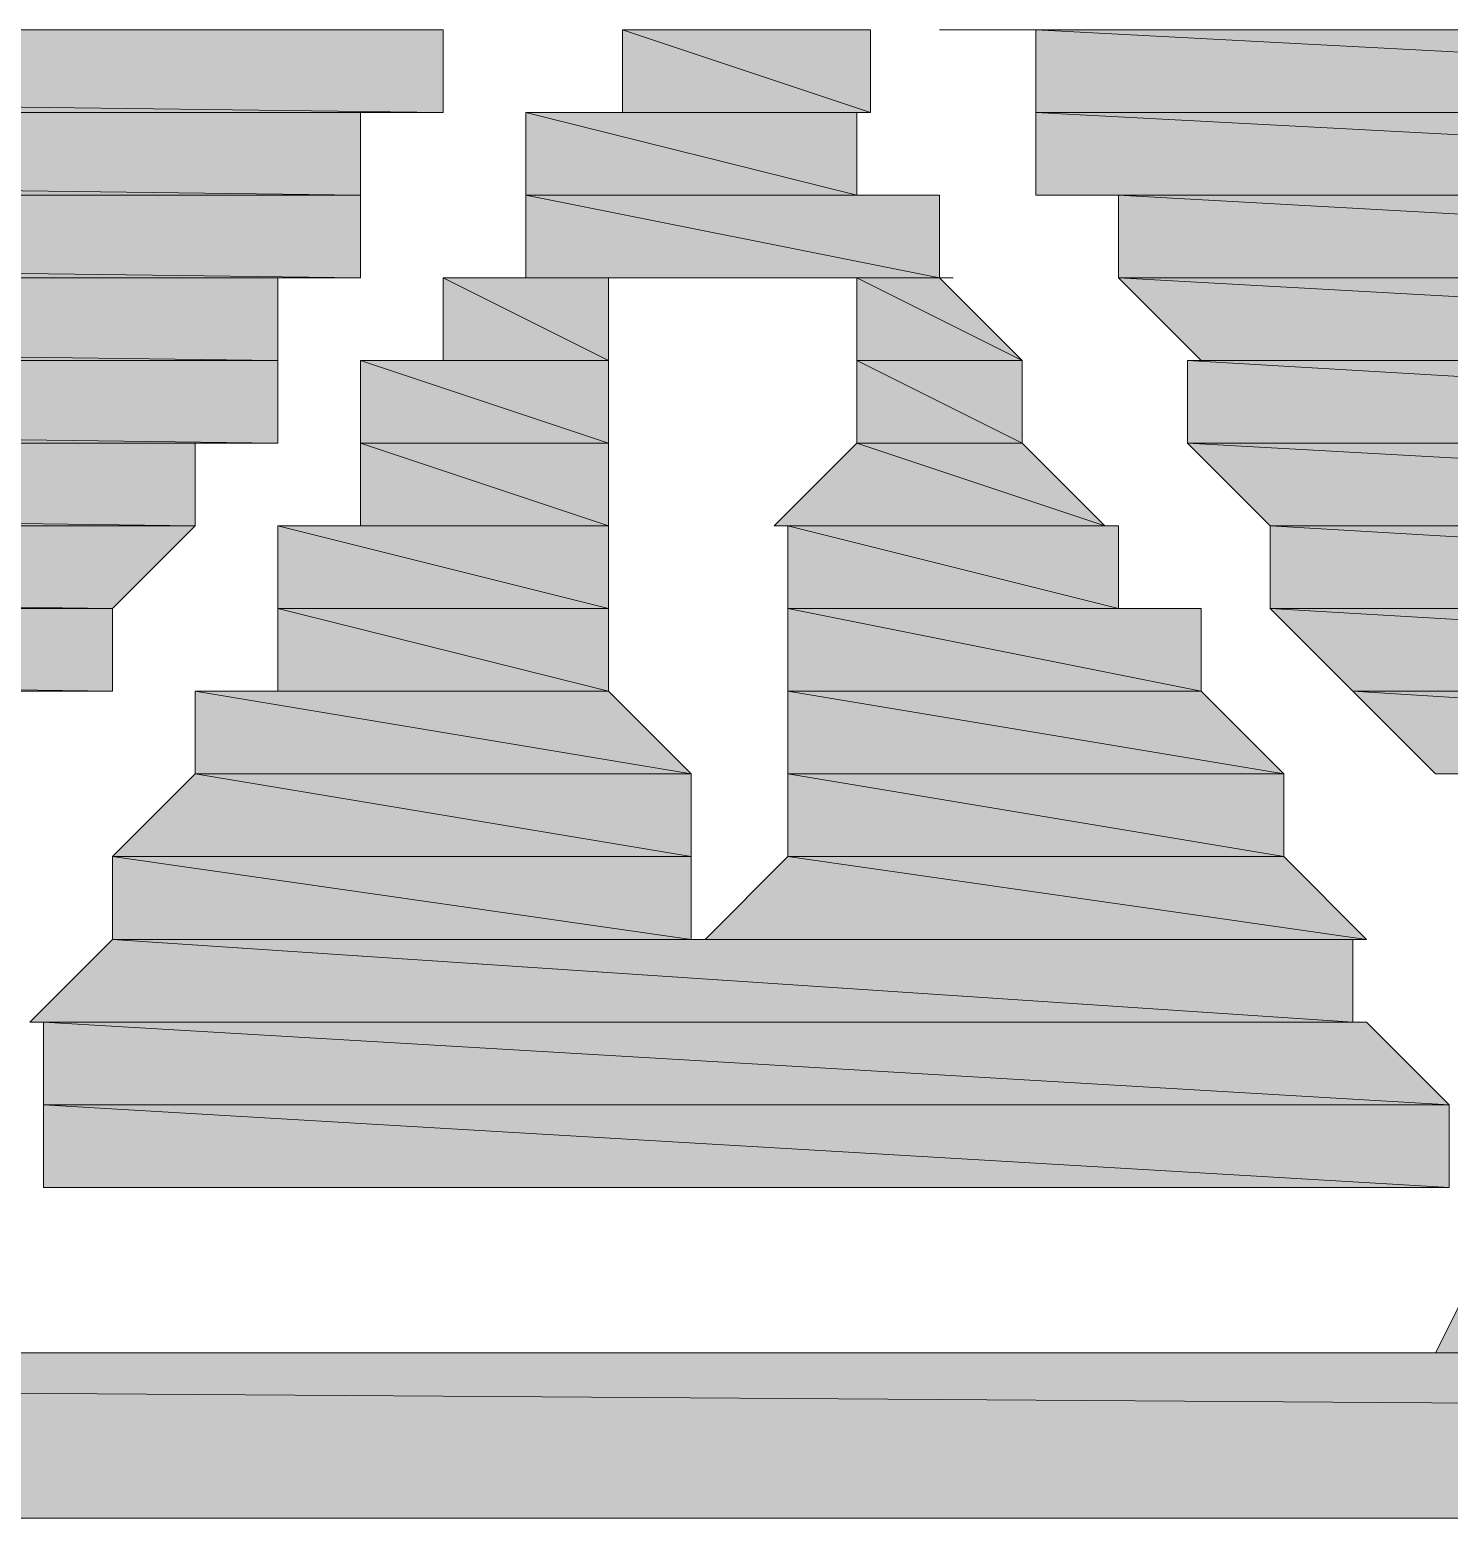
# Model space of a CAD drawing. Header units: millimetres. Extents: x 41 to 1635, y 11 to 1528.
# Drawn here: x 1462.13 to 1469.33, y 1166.81 to 1174.36 of the extents above; entities that cross this region are included whole.
import ezdxf

# ---------------------------------------------------------------- set-up
doc = ezdxf.new("R2010")
doc.units = ezdxf.units.MM
doc.header["$LTSCALE"] = 8
for name, color, linetype in [('1', 7, 'CONTINUOUS'), ('PDF2_Geometry', 7, 'CONTINUOUS'), ('PDF2_Solid Fills', 7, 'CONTINUOUS')]:
    doc.layers.add(name, color=color, linetype=linetype)

# ---------------------------------------------------------------- blocks, each defined once
blk = doc.blocks.new('Sinee')
at = {"layer": 'PDF2_Geometry', "lineweight": 5}
for points in [[(186.1791, -353.5778), (219.3068, -353.5778)], [(186.1791, -353.5778), (219.3068, -353.5778)], [(186.1791, -353.5778), (219.3068, -353.5778)], [(186.1791, -353.5778), (219.3068, -353.5778)], [(186.1791, -353.5778), (219.3068, -353.5778)], [(186.1791, -353.5778), (219.3068, -353.5778)], [(186.1791, -353.5778), (186.1791, -353.9971), (219.3068, -353.9971)], [(186.1791, -353.5778), (219.3068, -353.5778), (219.3068, -353.9971)], [(220.2161, -353.5778), (221.0548, -353.5778)], [(220.2161, -353.5778), (221.0548, -353.5778)], [(220.2161, -353.5778), (221.4742, -353.5778)], [(220.2161, -353.5778), (221.4742, -353.5778)], [(220.2161, -353.5778), (221.4742, -353.5778)], [(220.2161, -353.5778), (221.4742, -353.5778)], [(220.2161, -353.5778), (220.2161, -353.9971), (221.4742, -353.9971)], [(220.2161, -353.5778), (221.4742, -353.5778), (221.4742, -353.9971)], [(221.8235, -353.5778), (229.7904, -353.5778)], [(221.8235, -353.5778), (229.7904, -353.5778)], [(221.8235, -353.5778), (229.7904, -353.5778)], [(221.8235, -353.5778), (229.7904, -353.5778)], [(222.313, -353.5778), (229.8612, -353.5778)], [(222.313, -353.5778), (229.8612, -353.5778)], [(222.313, -353.5778), (222.313, -353.9971), (230.2799, -353.9971)], [(222.313, -353.5778), (229.8612, -353.5778), (230.2799, -353.9971)], [(186.1791, -353.9971), (218.8875, -353.9971)], [(186.1791, -353.9971), (219.3068, -353.9971), (218.8875, -353.9971)], [(186.1791, -353.9971), (218.8875, -353.9971)], [(186.1791, -353.9971), (218.8875, -353.9971)], [(186.1791, -353.9971), (218.8875, -353.9971)], [(186.1791, -353.9971), (218.8875, -353.9971)], [(186.1791, -353.9971), (186.1791, -354.4164), (218.8875, -354.4164)], [(186.1791, -353.9971), (218.8875, -353.9971), (218.8875, -354.4164)], [(219.7269, -353.9971), (221.4042, -353.9971)], [(219.7269, -353.9971), (221.4042, -353.9971)], [(219.7269, -353.9971), (221.4042, -353.9971)], [(219.7269, -353.9971), (221.4042, -353.9971)], [(219.7269, -353.9971), (219.7269, -354.4164), (221.4042, -354.4164)], [(219.7269, -353.9971), (221.4042, -353.9971), (221.4042, -354.4164)], [(220.2161, -353.9971), (219.7969, -353.9971), (221.4742, -353.9971)], [(220.2161, -353.9971), (219.7969, -353.9971), (221.4742, -353.9971)], [(220.2161, -353.9971), (221.4742, -353.9971)], [(222.313, -353.9971), (230.2799, -353.9971)], [(222.313, -353.9971), (230.2799, -353.9971)], [(222.313, -353.9971), (230.2799, -353.9971)], [(222.313, -353.9971), (230.2799, -353.9971)], [(222.313, -353.9971), (230.2799, -353.9971)], [(222.313, -353.9971), (230.2799, -353.9971)], [(222.313, -353.9971), (222.313, -354.4164), (230.2799, -354.4164)], [(222.313, -353.9971), (230.2799, -353.9971), (230.2799, -354.4164)], [(186.1791, -354.4165), (218.8875, -354.4165)], [(186.1791, -354.4165), (218.8875, -354.4165)], [(186.1791, -354.4165), (218.8875, -354.4165)], [(186.1791, -354.4165), (218.8875, -354.4165)], [(186.1791, -354.4165), (218.8875, -354.4165)], [(186.1791, -354.4165), (218.8875, -354.4165)], [(186.1791, -354.4165), (218.8875, -354.4165)], [(186.1791, -354.4165), (218.8875, -354.4165)], [(186.1791, -354.4165), (186.1791, -354.8358), (218.8875, -354.8358)], [(186.1791, -354.4165), (218.8875, -354.4165), (218.8875, -354.8358)], [(219.7269, -354.4165), (221.8236, -354.4165)], [(219.7269, -354.4165), (221.8236, -354.4165)], [(219.7269, -354.4165), (221.8236, -354.4165)], [(219.7269, -354.4165), (221.8236, -354.4165)], [(219.7269, -354.4165), (221.8236, -354.4165)], [(219.7269, -354.4165), (221.8236, -354.4165)], [(219.7269, -354.4165), (221.8236, -354.4165)], [(219.7269, -354.4165), (221.8236, -354.4165)], [(219.7269, -354.4165), (219.7269, -354.8358), (221.8236, -354.8358)], [(219.7269, -354.4165), (221.8236, -354.4165), (221.8236, -354.8358)], [(222.313, -354.4165), (230.2799, -354.4165)], [(222.313, -354.4165), (230.2799, -354.4165)], [(222.7322, -354.4165), (230.2804, -354.4165)], [(222.7322, -354.4165), (230.2804, -354.4165)], [(222.7322, -354.4165), (230.2804, -354.4165)], [(222.7322, -354.4165), (230.2804, -354.4165)], [(222.7322, -354.4165), (230.2804, -354.4165)], [(222.7322, -354.4165), (230.2804, -354.4165)], [(222.7322, -354.4165), (222.7322, -354.8358), (230.2804, -354.8358)], [(222.7322, -354.4165), (230.2804, -354.4165), (230.2804, -354.8358)], [(186.1791, -354.8358), (218.8875, -354.8358)], [(186.1791, -354.8358), (218.8875, -354.8358)], [(186.1791, -354.8358), (218.4682, -354.8358)], [(186.1791, -354.8358), (218.8875, -354.8358), (218.4682, -354.8358)], [(186.1791, -354.8358), (218.4682, -354.8358)], [(186.1791, -354.8358), (218.4682, -354.8358)], [(186.1791, -354.8358), (218.4682, -354.8358)], [(186.1791, -354.8358), (218.4682, -354.8358)], [(186.1791, -354.8358), (218.4682, -354.8358)], [(186.1791, -354.8358), (218.4682, -354.8358)], [(186.1791, -354.8358), (218.4682, -354.8358)], [(186.1791, -354.8358), (218.4682, -354.8358)], [(186.1791, -354.8358), (218.4682, -354.8358)], [(186.1791, -354.8358), (218.4682, -354.8358)], [(186.1791, -354.8358), (186.1791, -355.2551), (218.4682, -355.2551)], [(186.1791, -354.8358), (218.4682, -354.8358), (218.4682, -355.2551)], [(219.3075, -354.8358), (220.1462, -354.8358)], [(219.3075, -354.8358), (220.1462, -354.8358)], [(219.3075, -354.8358), (220.1462, -354.8358)], [(219.3075, -354.8358), (220.1462, -354.8358)], [(219.3075, -354.8358), (220.1462, -354.8358)], [(219.3075, -354.8358), (220.1462, -354.8358)], [(219.3075, -354.8358), (220.1462, -354.8358)], [(219.3075, -354.8358), (220.1462, -354.8358)], [(219.3075, -354.8358), (220.1462, -354.8358)], [(219.3075, -354.8358), (220.1462, -354.8358)], [(219.3075, -354.8358), (219.3075, -355.2551), (220.1462, -355.2551)], [(219.3075, -354.8358), (220.1462, -354.8358), (220.1462, -355.2551)], [(219.7269, -354.8358), (219.3076, -354.8358), (221.8236, -354.8358)], [(219.7269, -354.8358), (219.3076, -354.8358), (221.8236, -354.8358)], [(219.7269, -354.8358), (221.8236, -354.8358)], [(219.7269, -354.8358), (221.8236, -354.8358)], [(219.7269, -354.8358), (221.8236, -354.8358)], [(220.2161, -354.8358), (221.8935, -354.8358)], [(220.2161, -354.8358), (221.8935, -354.8358)], [(221.0547, -354.8358), (221.8934, -354.8358)], [(221.0547, -354.8358), (221.8934, -354.8358)], [(221.4043, -354.8358), (221.8236, -354.8358)], [(221.4043, -354.8358), (221.8236, -354.8358)], [(221.4043, -354.8358), (221.8236, -354.8358)], [(221.4043, -354.8358), (221.8236, -354.8358)], [(221.4043, -354.8358), (221.8236, -354.8358)], [(221.4043, -354.8358), (221.8236, -354.8358)], [(221.4043, -354.8358), (221.4043, -355.2551), (222.243, -355.2551)], [(221.4043, -354.8358), (221.8236, -354.8358), (222.243, -355.2551)], [(222.7322, -354.8358), (230.2804, -354.8358)], [(222.7322, -354.8358), (230.2804, -354.8358)], [(222.7322, -354.8358), (230.2804, -354.8358)], [(222.7322, -354.8358), (230.2804, -354.8358)], [(222.7322, -354.8358), (230.2804, -354.8358)], [(222.7322, -354.8358), (230.2804, -354.8358)], [(222.7322, -354.8358), (230.2804, -354.8358)], [(222.7322, -354.8358), (230.2804, -354.8358)], [(222.7322, -354.8358), (230.2804, -354.8358)], [(222.7322, -354.8358), (230.2804, -354.8358)], [(222.7322, -354.8358), (230.2804, -354.8358)], [(222.7322, -354.8358), (230.2804, -354.8358)], [(222.7322, -354.8358), (230.2804, -354.8358)], [(222.7322, -354.8358), (230.2804, -354.8358)], [(222.7322, -354.8358), (223.1514, -355.2551), (230.2804, -355.2551)], [(222.7322, -354.8358), (230.2804, -354.8358), (230.2804, -355.2551)], [(186.1791, -355.2551), (218.4682, -355.2551)], [(186.1791, -355.2551), (218.4682, -355.2551)], [(186.1791, -355.2551), (218.4682, -355.2551)], [(186.1791, -355.2551), (218.4682, -355.2551)], [(186.1791, -355.2551), (218.4682, -355.2551)], [(186.1791, -355.2551), (218.4682, -355.2551)], [(186.1791, -355.2551), (186.1791, -355.6744), (218.4682, -355.6744)], [(186.1791, -355.2551), (218.4682, -355.2551), (218.4682, -355.6744)], [(218.8881, -355.2551), (218.8881, -355.6744), (220.1462, -355.6744)], [(218.8881, -355.2551), (220.1462, -355.2551), (220.1462, -355.6744)], [(219.3075, -355.2551), (218.8882, -355.2551), (220.1462, -355.2551)], [(219.3075, -355.2551), (218.8882, -355.2551), (220.1462, -355.2551)], [(219.3075, -355.2551), (220.1462, -355.2551)], [(219.3075, -355.2551), (220.1462, -355.2551)], [(219.3075, -355.2551), (220.1462, -355.2551)], [(219.3075, -355.2551), (220.1462, -355.2551)], [(219.3075, -355.2551), (220.1462, -355.2551)], [(221.4043, -355.2551), (222.243, -355.2551)], [(221.4043, -355.2551), (222.243, -355.2551)], [(221.4043, -355.2551), (222.243, -355.2551)], [(221.4043, -355.2551), (222.243, -355.2551)], [(221.4043, -355.2551), (222.243, -355.2551)], [(221.4043, -355.2551), (222.243, -355.2551)], [(221.4043, -355.2551), (221.4043, -355.6744), (222.243, -355.6744)], [(221.4043, -355.2551), (222.243, -355.2551), (222.243, -355.6744)], [(223.0818, -355.2551), (230.21, -355.2551)], [(223.0818, -355.2551), (230.21, -355.2551)], [(223.0818, -355.2551), (230.21, -355.2551)], [(223.0818, -355.2551), (230.21, -355.2551)], [(223.0818, -355.2551), (230.21, -355.2551)], [(223.0818, -355.2551), (230.21, -355.2551)], [(223.0818, -355.2551), (223.0818, -355.6744), (230.21, -355.6744)], [(223.0818, -355.2551), (230.21, -355.2551), (230.21, -355.6744)], [(186.1791, -355.6744), (218.0488, -355.6744)], [(186.1791, -355.6744), (218.4682, -355.6744), (218.0488, -355.6744)], [(186.1791, -355.6744), (186.1791, -356.0937), (218.0488, -356.0937)], [(186.1791, -355.6744), (218.0488, -355.6744), (218.0488, -356.0937)], [(218.8881, -355.6744), (220.1462, -355.6744)], [(218.8881, -355.6744), (220.1462, -355.6744)], [(218.8881, -355.6744), (218.8881, -356.0937), (220.1462, -356.0937)], [(218.8881, -355.6744), (220.1462, -355.6744), (220.1462, -356.0937)], [(221.4043, -355.6744), (220.985, -356.0937), (222.6624, -356.0937)], [(221.4043, -355.6744), (222.243, -355.6744)], [(221.4043, -355.6744), (222.243, -355.6744)], [(221.4043, -355.6744), (222.243, -355.6744), (222.6624, -356.0937)], [(223.0818, -355.6744), (230.63, -355.6744)], [(223.0818, -355.6744), (230.63, -355.6744)], [(223.0818, -355.6744), (223.5011, -356.0937), (230.63, -356.0937)], [(223.0818, -355.6744), (230.63, -355.6744), (230.63, -356.0937)], [(186.1791, -356.0939), (218.0488, -356.0939)], [(186.1791, -356.0939), (218.0488, -356.0939)], [(186.1791, -356.0939), (218.0488, -356.0939)], [(186.1791, -356.0939), (218.0488, -356.0939)], [(186.1791, -356.0939), (218.0488, -356.0939)], [(186.1791, -356.0939), (218.0488, -356.0939)], [(186.1791, -356.0939), (186.1791, -356.5131), (217.6302, -356.5131)], [(186.1791, -356.0939), (218.0488, -356.0939), (217.6302, -356.5131)], [(218.8881, -356.0939), (218.4689, -356.0939), (220.1462, -356.0939)], [(218.8881, -356.0939), (218.4689, -356.0939), (220.1462, -356.0939)], [(218.4689, -356.0939), (218.4689, -356.5131), (220.1463, -356.5131)], [(218.4689, -356.0939), (220.1463, -356.0939), (220.1463, -356.5131)], [(218.8881, -356.0939), (220.1462, -356.0939)], [(218.8881, -356.0939), (220.1462, -356.0939)], [(218.8881, -356.0939), (220.1462, -356.0939)], [(218.8881, -356.0939), (220.1462, -356.0939)], [(218.8881, -356.0939), (220.1462, -356.0939)], [(221.0547, -356.0939), (222.7321, -356.0939)], [(221.0547, -356.0939), (222.7321, -356.0939)], [(221.0547, -356.0939), (222.7321, -356.0939)], [(221.0547, -356.0939), (222.7321, -356.0939)], [(221.0547, -356.0939), (222.7321, -356.0939)], [(221.0547, -356.0939), (222.7321, -356.0939)], [(221.0547, -356.0939), (221.0547, -356.5131), (222.7321, -356.5131)], [(221.0547, -356.0939), (222.7321, -356.0939), (222.7321, -356.5131)], [(223.501, -356.0939), (230.6292, -356.0939)], [(223.501, -356.0939), (230.6292, -356.0939)], [(223.501, -356.0939), (230.6292, -356.0939)], [(223.501, -356.0939), (230.6292, -356.0939)], [(223.501, -356.0939), (230.6292, -356.0939)], [(223.501, -356.0939), (230.6292, -356.0939)], [(223.501, -356.0939), (223.501, -356.5131), (230.6292, -356.5131)], [(223.501, -356.0939), (230.6292, -356.0939), (230.6292, -356.5131)], [(186.1791, -356.5132), (217.6302, -356.5132)], [(186.1791, -356.5132), (217.6302, -356.5132)], [(186.1791, -356.5132), (217.6302, -356.5132)], [(186.1791, -356.5132), (217.6302, -356.5132)], [(186.1791, -356.5132), (186.1791, -356.9325), (217.6302, -356.9325)], [(186.1791, -356.5132), (217.6302, -356.5132), (217.6302, -356.9325)], [(218.4689, -356.5132), (220.1463, -356.5132)], [(218.4689, -356.5132), (220.1463, -356.5132)], [(218.4689, -356.5132), (220.1463, -356.5132)], [(218.4689, -356.5132), (220.1463, -356.5132)], [(218.4689, -356.5132), (218.4689, -356.9325), (220.1463, -356.9325)], [(218.4689, -356.5132), (220.1463, -356.5132), (220.1463, -356.9325)], [(221.0547, -356.5132), (222.7321, -356.5132)], [(221.0547, -356.5132), (222.7321, -356.5132)], [(221.0547, -356.5132), (223.1514, -356.5132)], [(221.0547, -356.5132), (223.1514, -356.5132)], [(221.0547, -356.5132), (221.0547, -356.9325), (223.1514, -356.9325)], [(221.0547, -356.5132), (223.1514, -356.5132), (223.1514, -356.9325)], [(223.501, -356.5132), (230.6292, -356.5132)], [(223.501, -356.5132), (230.6292, -356.5132)], [(223.501, -356.5132), (230.6292, -356.5132)], [(223.501, -356.5132), (230.6292, -356.5132)], [(223.501, -356.5132), (223.9203, -356.9325), (230.6292, -356.9325)], [(223.501, -356.5132), (230.6292, -356.5132), (230.6292, -356.9325)], [(186.1791, -356.9325), (217.6302, -356.9325)], [(186.1791, -356.9325), (217.6302, -356.9325)], [(186.1791, -356.9325), (217.6302, -356.9325)], [(186.1791, -356.9325), (217.6302, -356.9325)], [(186.1791, -356.9325), (217.6302, -356.9325)], [(186.1791, -356.9325), (217.6302, -356.9325)], [(186.1791, -356.9325), (217.6302, -356.9325)], [(186.1791, -356.9325), (217.6302, -356.9325)], [(186.1791, -356.9325), (217.6302, -356.9325), (217.2108, -356.9325)], [(218.0494, -356.9325), (220.1461, -356.9325)], [(218.0494, -356.9325), (220.1461, -356.9325)], [(218.0494, -356.9325), (220.1461, -356.9325)], [(218.0494, -356.9325), (220.1461, -356.9325)], [(218.0494, -356.9325), (220.1461, -356.9325)], [(218.0494, -356.9325), (220.1461, -356.9325)], [(218.0494, -356.9325), (220.1461, -356.9325)], [(218.0494, -356.9325), (220.1461, -356.9325)], [(218.0494, -356.9325), (218.0494, -357.3518), (220.5655, -357.3518)], [(218.0494, -356.9325), (220.1461, -356.9325), (220.5655, -357.3518)], [(218.4689, -356.9325), (218.0496, -356.9325), (220.1463, -356.9325)], [(218.4689, -356.9325), (218.0496, -356.9325), (220.1463, -356.9325)], [(218.4689, -356.9325), (220.1463, -356.9325)], [(218.4689, -356.9325), (220.1463, -356.9325)], [(218.4689, -356.9325), (220.1463, -356.9325)], [(218.4689, -356.9325), (220.1463, -356.9325)], [(218.4689, -356.9325), (220.1463, -356.9325)], [(218.4689, -356.9325), (220.1463, -356.9325)], [(218.4689, -356.9325), (220.1463, -356.9325)], [(218.4689, -356.9325), (220.1463, -356.9325)], [(218.4689, -356.9325), (220.1463, -356.9325)], [(221.0547, -356.9325), (223.1514, -356.9325)], [(221.0547, -356.9325), (223.1514, -356.9325)], [(221.0547, -356.9325), (223.1514, -356.9325)], [(221.0547, -356.9325), (223.1514, -356.9325)], [(221.0547, -356.9325), (223.1514, -356.9325)], [(221.0547, -356.9325), (223.1514, -356.9325)], [(221.0547, -356.9325), (223.1514, -356.9325)], [(221.0547, -356.9325), (223.1514, -356.9325)], [(221.0547, -356.9325), (223.1514, -356.9325)], [(221.0547, -356.9325), (223.1514, -356.9325)], [(221.0547, -356.9325), (223.1514, -356.9325)], [(221.0547, -356.9325), (223.1514, -356.9325)], [(221.0547, -356.9325), (223.1514, -356.9325)], [(221.0547, -356.9325), (223.1514, -356.9325)], [(221.0547, -356.9325), (223.1514, -356.9325)], [(221.0547, -356.9325), (223.1514, -356.9325)], [(221.0547, -356.9325), (223.1514, -356.9325)], [(221.0547, -356.9325), (223.1514, -356.9325)], [(221.0547, -356.9325), (221.0547, -357.3518), (223.5708, -357.3518)], [(221.0547, -356.9325), (223.1514, -356.9325), (223.5708, -357.3518)], [(223.9203, -356.9325), (230.6299, -356.9325)], [(223.9203, -356.9325), (230.6299, -356.9325)], [(223.9203, -356.9325), (230.6299, -356.9325)], [(223.9203, -356.9325), (230.6299, -356.9325)], [(223.9203, -356.9325), (230.6299, -356.9325)], [(223.9203, -356.9325), (230.6299, -356.9325)], [(223.9203, -356.9325), (230.6299, -356.9325)], [(223.9203, -356.9325), (230.6299, -356.9325)], [(223.9203, -356.9325), (230.6299, -356.9325)], [(223.9203, -356.9325), (230.6299, -356.9325)], [(223.9203, -356.9325), (230.6299, -356.9325)], [(223.9203, -356.9325), (230.6299, -356.9325)], [(223.9203, -356.9325), (230.6299, -356.9325)], [(223.9203, -356.9325), (230.6299, -356.9325)], [(223.9203, -356.9325), (230.6299, -356.9325)], [(223.9203, -356.9325), (230.6299, -356.9325)], [(223.9203, -356.9325), (230.6299, -356.9325)], [(223.9203, -356.9325), (230.6299, -356.9325)], [(223.9203, -356.9325), (224.3396, -357.3518), (230.6299, -357.3518)], [(223.9203, -356.9325), (230.6299, -356.9325), (230.6299, -357.3518)], [(218.0494, -357.3519), (217.6301, -357.7712), (220.5655, -357.7712)], [(218.0494, -357.3519), (220.5655, -357.3519)], [(218.0494, -357.3519), (220.5655, -357.3519)], [(218.0494, -357.3519), (220.5655, -357.3519)], [(218.0494, -357.3519), (220.5655, -357.3519)], [(218.0494, -357.3519), (220.5655, -357.3519)], [(218.0494, -357.3519), (220.5655, -357.3519)], [(218.0494, -357.3519), (220.5655, -357.3519), (220.5655, -357.7712)], [(221.0547, -357.3519), (223.5708, -357.3519)], [(221.0547, -357.3519), (223.5708, -357.3519)], [(221.0547, -357.3519), (223.5708, -357.3519)], [(221.0547, -357.3519), (223.5708, -357.3519)], [(221.0547, -357.3519), (223.5708, -357.3519)], [(221.0547, -357.3519), (223.5708, -357.3519)], [(221.0547, -357.3519), (221.0547, -357.7712), (223.5708, -357.7712)], [(221.0547, -357.3519), (223.5708, -357.3519), (223.5708, -357.7712)], [(217.6302, -357.7712), (217.6302, -358.1905), (220.5656, -358.1905)], [(217.6302, -357.7712), (220.5656, -357.7712), (220.5656, -358.1905)], [(221.0547, -357.7712), (220.6354, -358.1905), (223.9901, -358.1905)], [(221.0547, -357.7712), (223.5708, -357.7712), (223.9901, -358.1905)], [(217.6302, -358.1905), (217.2109, -358.6098), (223.9204, -358.6098)], [(217.6302, -358.1905), (220.5656, -358.1905)], [(217.6302, -358.1905), (220.5656, -358.1905)], [(217.6302, -358.1905), (223.9204, -358.1905)], [(217.6302, -358.1905), (223.9204, -358.1905)], [(217.6302, -358.1905), (223.9204, -358.1905)], [(217.6302, -358.1905), (223.9204, -358.1905)], [(217.6302, -358.1905), (223.9204, -358.1905)], [(217.6302, -358.1905), (223.9204, -358.1905)], [(217.6302, -358.1905), (223.9204, -358.1905), (223.9204, -358.6098)], [(220.6355, -358.1905), (223.9903, -358.1905)], [(220.6355, -358.1905), (223.9903, -358.1905)], [(217.2806, -358.61), (223.9901, -358.61)], [(217.2806, -358.61), (223.9901, -358.61)], [(217.2806, -358.61), (223.9901, -358.61)], [(217.2806, -358.61), (223.9901, -358.61)], [(217.2806, -358.61), (223.9901, -358.61)], [(217.2806, -358.61), (223.9901, -358.61)], [(217.2806, -358.61), (223.9901, -358.61)], [(217.2806, -358.61), (223.9901, -358.61)], [(217.2806, -358.61), (217.2806, -359.0293), (224.4088, -359.0293)], [(217.2806, -358.61), (223.9901, -358.61), (224.4088, -359.0293)], [(217.2806, -359.0293), (224.4088, -359.0293)], [(217.2806, -359.0293), (224.4088, -359.0293)], [(217.2806, -359.0293), (224.4088, -359.0293)], [(217.2806, -359.0293), (224.4088, -359.0293)], [(217.2806, -359.0293), (224.4088, -359.0293)], [(217.2806, -359.0293), (224.4088, -359.0293)], [(217.2806, -359.0293), (224.4088, -359.0293)], [(217.2806, -359.0293), (224.4088, -359.0293)], [(217.2806, -359.0293), (224.4088, -359.0293)], [(217.2806, -359.0293), (224.4088, -359.0293)], [(217.2806, -359.0293), (224.4088, -359.0293)], [(217.2806, -359.0293), (224.4088, -359.0293)], [(217.2806, -359.0293), (217.2806, -359.4486), (224.4088, -359.4486)], [(217.2806, -359.0293), (224.4088, -359.0293), (224.4088, -359.4486)], [(217.2806, -359.4486), (224.4088, -359.4486)], [(217.2806, -359.4486), (224.4088, -359.4486)], [(217.2806, -359.4486), (224.4088, -359.4486)], [(217.2806, -359.4486), (224.4088, -359.4486)], [(217.2806, -359.4486), (224.4088, -359.4486)], [(217.2806, -359.4486), (224.4088, -359.4486)], [(217.2806, -359.4486), (221.0547, -359.4486)], [(217.2806, -359.4486), (224.4088, -359.4486), (221.0547, -359.4486)], [(217.2806, -359.4486), (220.6354, -359.4486)], [(220.6355, -359.4486), (220.6355, -359.4486)], [(220.6355, -359.4486), (221.0548, -359.4486)], [(224.7589, -359.4486), (224.3396, -360.2873), (312.3954, -360.2873)], [(186.1791, -360.2873), (186.1791, -361.126), (312.3956, -361.126)], [(186.1791, -360.2873), (312.3956, -360.2873), (312.3956, -361.126)], [(217.2806, -360.2873), (220.6354, -360.2873)], [(220.6355, -360.2873), (220.6355, -360.2873)], [(220.6355, -360.2873), (221.4742, -360.2873)], [(224.4096, -360.2873), (221.4742, -360.2873), (312.4725, -360.2873)], [(224.4096, -360.2873), (221.4742, -360.2873), (312.4725, -360.2873)], [(216.0227, -361.1261), (249.1504, -361.1261)]]:
    blk.add_lwpolyline(points, close=True, dxfattribs=at)
for points in [[(186.1791, -353.5778), (219.3068, -353.5778), (186.1791, -353.5778)], [(186.1791, -353.5778), (219.3068, -353.5778), (186.1791, -353.5778)], [(186.1791, -353.5778), (219.3068, -353.5778), (186.1791, -353.5778)], [(186.1791, -353.5778), (219.3068, -353.5778), (186.1791, -353.5778)], [(186.1791, -353.5778), (219.3068, -353.5778), (186.1791, -353.5778)], [(186.1791, -353.5778), (219.3068, -353.5778), (186.1791, -353.5778)], [(220.2161, -353.5778), (221.0548, -353.5778), (220.2161, -353.5778)], [(220.2161, -353.5778), (221.0548, -353.5778), (220.2161, -353.5778)], [(220.2161, -353.5778), (221.4742, -353.5778), (220.2161, -353.5778)], [(220.2161, -353.5778), (221.4742, -353.5778), (220.2161, -353.5778)], [(220.2161, -353.5778), (221.4742, -353.5778), (220.2161, -353.5778)], [(220.2161, -353.5778), (221.4742, -353.5778), (220.2161, -353.5778)], [(221.8235, -353.5778), (229.7904, -353.5778), (221.8235, -353.5778)], [(221.8235, -353.5778), (229.7904, -353.5778), (221.8235, -353.5778)], [(221.8235, -353.5778), (229.7904, -353.5778), (221.8235, -353.5778)], [(221.8235, -353.5778), (229.7904, -353.5778), (221.8235, -353.5778)], [(222.313, -353.5778), (229.8612, -353.5778), (222.313, -353.5778)], [(222.313, -353.5778), (229.8612, -353.5778), (222.313, -353.5778)], [(186.1791, -353.9971), (218.8875, -353.9971), (186.1791, -353.9971)], [(186.1791, -353.9971), (219.3068, -353.9971), (186.1791, -353.9971)], [(186.1791, -353.9971), (218.8875, -353.9971), (186.1791, -353.9971)], [(186.1791, -353.9971), (218.8875, -353.9971), (186.1791, -353.9971)], [(186.1791, -353.9971), (218.8875, -353.9971), (186.1791, -353.9971)], [(186.1791, -353.9971), (218.8875, -353.9971), (186.1791, -353.9971)], [(219.7269, -353.9971), (221.4042, -353.9971), (219.7269, -353.9971)], [(219.7269, -353.9971), (221.4042, -353.9971), (219.7269, -353.9971)], [(219.7269, -353.9971), (221.4042, -353.9971), (219.7269, -353.9971)], [(219.7269, -353.9971), (221.4042, -353.9971), (219.7269, -353.9971)], [(220.2161, -353.9971), (221.4742, -353.9971), (220.2161, -353.9971)], [(222.313, -353.9971), (230.2799, -353.9971), (222.313, -353.9971)], [(222.313, -353.9971), (230.2799, -353.9971), (222.313, -353.9971)], [(222.313, -353.9971), (230.2799, -353.9971), (222.313, -353.9971)], [(222.313, -353.9971), (230.2799, -353.9971), (222.313, -353.9971)], [(222.313, -353.9971), (230.2799, -353.9971), (222.313, -353.9971)], [(222.313, -353.9971), (230.2799, -353.9971), (222.313, -353.9971)], [(186.1791, -354.4165), (218.8875, -354.4165), (186.1791, -354.4165)], [(186.1791, -354.4165), (218.8875, -354.4165), (186.1791, -354.4165)], [(186.1791, -354.4165), (218.8875, -354.4165), (186.1791, -354.4165)], [(186.1791, -354.4165), (218.8875, -354.4165), (186.1791, -354.4165)], [(186.1791, -354.4165), (218.8875, -354.4165), (186.1791, -354.4165)], [(186.1791, -354.4165), (218.8875, -354.4165), (186.1791, -354.4165)], [(186.1791, -354.4165), (218.8875, -354.4165), (186.1791, -354.4165)], [(186.1791, -354.4165), (218.8875, -354.4165), (186.1791, -354.4165)], [(219.7269, -354.4165), (221.8236, -354.4165), (219.7269, -354.4165)], [(219.7269, -354.4165), (221.8236, -354.4165), (219.7269, -354.4165)], [(219.7269, -354.4165), (221.8236, -354.4165), (219.7269, -354.4165)], [(219.7269, -354.4165), (221.8236, -354.4165), (219.7269, -354.4165)], [(219.7269, -354.4165), (221.8236, -354.4165), (219.7269, -354.4165)], [(219.7269, -354.4165), (221.8236, -354.4165), (219.7269, -354.4165)], [(219.7269, -354.4165), (221.8236, -354.4165), (219.7269, -354.4165)], [(219.7269, -354.4165), (221.8236, -354.4165), (219.7269, -354.4165)], [(222.313, -354.4165), (230.2799, -354.4165), (222.313, -354.4165)], [(222.313, -354.4165), (230.2799, -354.4165), (222.313, -354.4165)], [(222.7322, -354.4165), (230.2804, -354.4165), (222.7322, -354.4165)], [(222.7322, -354.4165), (230.2804, -354.4165), (222.7322, -354.4165)], [(222.7322, -354.4165), (230.2804, -354.4165), (222.7322, -354.4165)], [(222.7322, -354.4165), (230.2804, -354.4165), (222.7322, -354.4165)], [(222.7322, -354.4165), (230.2804, -354.4165), (222.7322, -354.4165)], [(222.7322, -354.4165), (230.2804, -354.4165), (222.7322, -354.4165)], [(186.1791, -354.8358), (218.8875, -354.8358), (186.1791, -354.8358)], [(186.1791, -354.8358), (218.8875, -354.8358), (186.1791, -354.8358)], [(186.1791, -354.8358), (218.4682, -354.8358), (186.1791, -354.8358)], [(186.1791, -354.8358), (218.8875, -354.8358), (186.1791, -354.8358)], [(186.1791, -354.8358), (218.4682, -354.8358), (186.1791, -354.8358)], [(186.1791, -354.8358), (218.4682, -354.8358), (186.1791, -354.8358)], [(186.1791, -354.8358), (218.4682, -354.8358), (186.1791, -354.8358)], [(186.1791, -354.8358), (218.4682, -354.8358), (186.1791, -354.8358)], [(186.1791, -354.8358), (218.4682, -354.8358), (186.1791, -354.8358)], [(186.1791, -354.8358), (218.4682, -354.8358), (186.1791, -354.8358)], [(186.1791, -354.8358), (218.4682, -354.8358), (186.1791, -354.8358)], [(186.1791, -354.8358), (218.4682, -354.8358), (186.1791, -354.8358)], [(186.1791, -354.8358), (218.4682, -354.8358), (186.1791, -354.8358)], [(186.1791, -354.8358), (218.4682, -354.8358), (186.1791, -354.8358)], [(219.3075, -354.8358), (220.1462, -354.8358), (219.3075, -354.8358)], [(219.3075, -354.8358), (220.1462, -354.8358), (219.3075, -354.8358)], [(219.3075, -354.8358), (220.1462, -354.8358), (219.3075, -354.8358)], [(219.3075, -354.8358), (220.1462, -354.8358), (219.3075, -354.8358)], [(219.3075, -354.8358), (220.1462, -354.8358), (219.3075, -354.8358)], [(219.3075, -354.8358), (220.1462, -354.8358), (219.3075, -354.8358)], [(219.3075, -354.8358), (220.1462, -354.8358), (219.3075, -354.8358)], [(219.3075, -354.8358), (220.1462, -354.8358), (219.3075, -354.8358)], [(219.3075, -354.8358), (220.1462, -354.8358), (219.3075, -354.8358)], [(219.3075, -354.8358), (220.1462, -354.8358), (219.3075, -354.8358)], [(219.7269, -354.8358), (221.8236, -354.8358), (219.7269, -354.8358)], [(219.7269, -354.8358), (221.8236, -354.8358), (219.7269, -354.8358)], [(219.7269, -354.8358), (221.8236, -354.8358), (219.7269, -354.8358)], [(220.2161, -354.8358), (221.8935, -354.8358), (220.2161, -354.8358)], [(220.2161, -354.8358), (221.8935, -354.8358), (220.2161, -354.8358)], [(221.0547, -354.8358), (221.8934, -354.8358), (221.0547, -354.8358)], [(221.0547, -354.8358), (221.8934, -354.8358), (221.0547, -354.8358)], [(221.4043, -354.8358), (221.8236, -354.8358), (221.4043, -354.8358)], [(221.4043, -354.8358), (221.8236, -354.8358), (221.4043, -354.8358)], [(221.4043, -354.8358), (221.8236, -354.8358), (221.4043, -354.8358)], [(221.4043, -354.8358), (221.8236, -354.8358), (221.4043, -354.8358)], [(221.4043, -354.8358), (221.8236, -354.8358), (221.4043, -354.8358)], [(221.4043, -354.8358), (221.8236, -354.8358), (221.4043, -354.8358)], [(222.7322, -354.8358), (230.2804, -354.8358), (222.7322, -354.8358)], [(222.7322, -354.8358), (230.2804, -354.8358), (222.7322, -354.8358)], [(222.7322, -354.8358), (230.2804, -354.8358), (222.7322, -354.8358)], [(222.7322, -354.8358), (230.2804, -354.8358), (222.7322, -354.8358)], [(222.7322, -354.8358), (230.2804, -354.8358), (222.7322, -354.8358)], [(222.7322, -354.8358), (230.2804, -354.8358), (222.7322, -354.8358)], [(222.7322, -354.8358), (230.2804, -354.8358), (222.7322, -354.8358)], [(222.7322, -354.8358), (230.2804, -354.8358), (222.7322, -354.8358)], [(222.7322, -354.8358), (230.2804, -354.8358), (222.7322, -354.8358)], [(222.7322, -354.8358), (230.2804, -354.8358), (222.7322, -354.8358)], [(222.7322, -354.8358), (230.2804, -354.8358), (222.7322, -354.8358)], [(222.7322, -354.8358), (230.2804, -354.8358), (222.7322, -354.8358)], [(222.7322, -354.8358), (230.2804, -354.8358), (222.7322, -354.8358)], [(222.7322, -354.8358), (230.2804, -354.8358), (222.7322, -354.8358)], [(186.1791, -355.2551), (218.4682, -355.2551), (186.1791, -355.2551)], [(186.1791, -355.2551), (218.4682, -355.2551), (186.1791, -355.2551)], [(186.1791, -355.2551), (218.4682, -355.2551), (186.1791, -355.2551)], [(186.1791, -355.2551), (218.4682, -355.2551), (186.1791, -355.2551)], [(186.1791, -355.2551), (218.4682, -355.2551), (186.1791, -355.2551)], [(186.1791, -355.2551), (218.4682, -355.2551), (186.1791, -355.2551)], [(219.3075, -355.2551), (220.1462, -355.2551), (219.3075, -355.2551)], [(219.3075, -355.2551), (220.1462, -355.2551), (219.3075, -355.2551)], [(219.3075, -355.2551), (220.1462, -355.2551), (219.3075, -355.2551)], [(219.3075, -355.2551), (220.1462, -355.2551), (219.3075, -355.2551)], [(219.3075, -355.2551), (220.1462, -355.2551), (219.3075, -355.2551)], [(221.4043, -355.2551), (222.243, -355.2551), (221.4043, -355.2551)], [(221.4043, -355.2551), (222.243, -355.2551), (221.4043, -355.2551)], [(221.4043, -355.2551), (222.243, -355.2551), (221.4043, -355.2551)], [(221.4043, -355.2551), (222.243, -355.2551), (221.4043, -355.2551)], [(221.4043, -355.2551), (222.243, -355.2551), (221.4043, -355.2551)], [(221.4043, -355.2551), (222.243, -355.2551), (221.4043, -355.2551)], [(223.0818, -355.2551), (230.21, -355.2551), (223.0818, -355.2551)], [(223.0818, -355.2551), (230.21, -355.2551), (223.0818, -355.2551)], [(223.0818, -355.2551), (230.21, -355.2551), (223.0818, -355.2551)], [(223.0818, -355.2551), (230.21, -355.2551), (223.0818, -355.2551)], [(223.0818, -355.2551), (230.21, -355.2551), (223.0818, -355.2551)], [(223.0818, -355.2551), (230.21, -355.2551), (223.0818, -355.2551)], [(186.1791, -355.6744), (218.0488, -355.6744), (186.1791, -355.6744)], [(186.1791, -355.6744), (218.4682, -355.6744), (186.1791, -355.6744)], [(218.8881, -355.6744), (220.1462, -355.6744), (218.8881, -355.6744)], [(218.8881, -355.6744), (220.1462, -355.6744), (218.8881, -355.6744)], [(221.4043, -355.6744), (222.243, -355.6744), (221.4043, -355.6744)], [(221.4043, -355.6744), (222.243, -355.6744), (221.4043, -355.6744)], [(223.0818, -355.6744), (230.63, -355.6744), (223.0818, -355.6744)], [(223.0818, -355.6744), (230.63, -355.6744), (223.0818, -355.6744)], [(186.1791, -356.0939), (218.0488, -356.0939), (186.1791, -356.0939)], [(186.1791, -356.0939), (218.0488, -356.0939), (186.1791, -356.0939)], [(186.1791, -356.0939), (218.0488, -356.0939), (186.1791, -356.0939)], [(186.1791, -356.0939), (218.0488, -356.0939), (186.1791, -356.0939)], [(186.1791, -356.0939), (218.0488, -356.0939), (186.1791, -356.0939)], [(186.1791, -356.0939), (218.0488, -356.0939), (186.1791, -356.0939)], [(218.8881, -356.0939), (220.1462, -356.0939), (218.8881, -356.0939)], [(218.8881, -356.0939), (220.1462, -356.0939), (218.8881, -356.0939)], [(218.8881, -356.0939), (220.1462, -356.0939), (218.8881, -356.0939)], [(218.8881, -356.0939), (220.1462, -356.0939), (218.8881, -356.0939)], [(218.8881, -356.0939), (220.1462, -356.0939), (218.8881, -356.0939)], [(221.0547, -356.0939), (222.7321, -356.0939), (221.0547, -356.0939)], [(221.0547, -356.0939), (222.7321, -356.0939), (221.0547, -356.0939)], [(221.0547, -356.0939), (222.7321, -356.0939), (221.0547, -356.0939)], [(221.0547, -356.0939), (222.7321, -356.0939), (221.0547, -356.0939)], [(221.0547, -356.0939), (222.7321, -356.0939), (221.0547, -356.0939)], [(221.0547, -356.0939), (222.7321, -356.0939), (221.0547, -356.0939)], [(223.501, -356.0939), (230.6292, -356.0939), (223.501, -356.0939)], [(223.501, -356.0939), (230.6292, -356.0939), (223.501, -356.0939)], [(223.501, -356.0939), (230.6292, -356.0939), (223.501, -356.0939)], [(223.501, -356.0939), (230.6292, -356.0939), (223.501, -356.0939)], [(223.501, -356.0939), (230.6292, -356.0939), (223.501, -356.0939)], [(223.501, -356.0939), (230.6292, -356.0939), (223.501, -356.0939)], [(186.1791, -356.5132), (217.6302, -356.5132), (186.1791, -356.5132)], [(186.1791, -356.5132), (217.6302, -356.5132), (186.1791, -356.5132)], [(186.1791, -356.5132), (217.6302, -356.5132), (186.1791, -356.5132)], [(186.1791, -356.5132), (217.6302, -356.5132), (186.1791, -356.5132)], [(218.4689, -356.5132), (220.1463, -356.5132), (218.4689, -356.5132)], [(218.4689, -356.5132), (220.1463, -356.5132), (218.4689, -356.5132)], [(218.4689, -356.5132), (220.1463, -356.5132), (218.4689, -356.5132)], [(218.4689, -356.5132), (220.1463, -356.5132), (218.4689, -356.5132)], [(221.0547, -356.5132), (222.7321, -356.5132), (221.0547, -356.5132)], [(221.0547, -356.5132), (222.7321, -356.5132), (221.0547, -356.5132)], [(221.0547, -356.5132), (223.1514, -356.5132), (221.0547, -356.5132)], [(221.0547, -356.5132), (223.1514, -356.5132), (221.0547, -356.5132)], [(223.501, -356.5132), (230.6292, -356.5132), (223.501, -356.5132)], [(223.501, -356.5132), (230.6292, -356.5132), (223.501, -356.5132)], [(223.501, -356.5132), (230.6292, -356.5132), (223.501, -356.5132)], [(223.501, -356.5132), (230.6292, -356.5132), (223.501, -356.5132)], [(186.1791, -356.9325), (217.6302, -356.9325), (186.1791, -356.9325)], [(186.1791, -356.9325), (217.6302, -356.9325), (186.1791, -356.9325)], [(186.1791, -356.9325), (217.6302, -356.9325), (186.1791, -356.9325)], [(186.1791, -356.9325), (217.6302, -356.9325), (186.1791, -356.9325)], [(186.1791, -356.9325), (217.6302, -356.9325), (186.1791, -356.9325)], [(186.1791, -356.9325), (217.6302, -356.9325), (186.1791, -356.9325)], [(186.1791, -356.9325), (217.6302, -356.9325), (186.1791, -356.9325)], [(186.1791, -356.9325), (217.6302, -356.9325), (186.1791, -356.9325)], [(186.1791, -356.9325), (217.6302, -356.9325), (186.1791, -356.9325)], [(218.0494, -356.9325), (220.1461, -356.9325), (218.0494, -356.9325)], [(218.0494, -356.9325), (220.1461, -356.9325), (218.0494, -356.9325)], [(218.0494, -356.9325), (220.1461, -356.9325), (218.0494, -356.9325)], [(218.0494, -356.9325), (220.1461, -356.9325), (218.0494, -356.9325)], [(218.0494, -356.9325), (220.1461, -356.9325), (218.0494, -356.9325)], [(218.0494, -356.9325), (220.1461, -356.9325), (218.0494, -356.9325)], [(218.0494, -356.9325), (220.1461, -356.9325), (218.0494, -356.9325)], [(218.0494, -356.9325), (220.1461, -356.9325), (218.0494, -356.9325)], [(218.4689, -356.9325), (220.1463, -356.9325), (218.4689, -356.9325)], [(218.4689, -356.9325), (220.1463, -356.9325), (218.4689, -356.9325)], [(218.4689, -356.9325), (220.1463, -356.9325), (218.4689, -356.9325)], [(218.4689, -356.9325), (220.1463, -356.9325), (218.4689, -356.9325)], [(218.4689, -356.9325), (220.1463, -356.9325), (218.4689, -356.9325)], [(218.4689, -356.9325), (220.1463, -356.9325), (218.4689, -356.9325)], [(218.4689, -356.9325), (220.1463, -356.9325), (218.4689, -356.9325)], [(218.4689, -356.9325), (220.1463, -356.9325), (218.4689, -356.9325)], [(218.4689, -356.9325), (220.1463, -356.9325), (218.4689, -356.9325)], [(221.0547, -356.9325), (223.1514, -356.9325), (221.0547, -356.9325)], [(221.0547, -356.9325), (223.1514, -356.9325), (221.0547, -356.9325)], [(221.0547, -356.9325), (223.1514, -356.9325), (221.0547, -356.9325)], [(221.0547, -356.9325), (223.1514, -356.9325), (221.0547, -356.9325)], [(221.0547, -356.9325), (223.1514, -356.9325), (221.0547, -356.9325)], [(221.0547, -356.9325), (223.1514, -356.9325), (221.0547, -356.9325)], [(221.0547, -356.9325), (223.1514, -356.9325), (221.0547, -356.9325)], [(221.0547, -356.9325), (223.1514, -356.9325), (221.0547, -356.9325)], [(221.0547, -356.9325), (223.1514, -356.9325), (221.0547, -356.9325)], [(221.0547, -356.9325), (223.1514, -356.9325), (221.0547, -356.9325)], [(221.0547, -356.9325), (223.1514, -356.9325), (221.0547, -356.9325)], [(221.0547, -356.9325), (223.1514, -356.9325), (221.0547, -356.9325)], [(221.0547, -356.9325), (223.1514, -356.9325), (221.0547, -356.9325)], [(221.0547, -356.9325), (223.1514, -356.9325), (221.0547, -356.9325)], [(221.0547, -356.9325), (223.1514, -356.9325), (221.0547, -356.9325)], [(221.0547, -356.9325), (223.1514, -356.9325), (221.0547, -356.9325)], [(221.0547, -356.9325), (223.1514, -356.9325), (221.0547, -356.9325)], [(221.0547, -356.9325), (223.1514, -356.9325), (221.0547, -356.9325)], [(223.9203, -356.9325), (230.6299, -356.9325), (223.9203, -356.9325)], [(223.9203, -356.9325), (230.6299, -356.9325), (223.9203, -356.9325)], [(223.9203, -356.9325), (230.6299, -356.9325), (223.9203, -356.9325)], [(223.9203, -356.9325), (230.6299, -356.9325), (223.9203, -356.9325)], [(223.9203, -356.9325), (230.6299, -356.9325), (223.9203, -356.9325)], [(223.9203, -356.9325), (230.6299, -356.9325), (223.9203, -356.9325)], [(223.9203, -356.9325), (230.6299, -356.9325), (223.9203, -356.9325)], [(223.9203, -356.9325), (230.6299, -356.9325), (223.9203, -356.9325)], [(223.9203, -356.9325), (230.6299, -356.9325), (223.9203, -356.9325)], [(223.9203, -356.9325), (230.6299, -356.9325), (223.9203, -356.9325)], [(223.9203, -356.9325), (230.6299, -356.9325), (223.9203, -356.9325)], [(223.9203, -356.9325), (230.6299, -356.9325), (223.9203, -356.9325)], [(223.9203, -356.9325), (230.6299, -356.9325), (223.9203, -356.9325)], [(223.9203, -356.9325), (230.6299, -356.9325), (223.9203, -356.9325)], [(223.9203, -356.9325), (230.6299, -356.9325), (223.9203, -356.9325)], [(223.9203, -356.9325), (230.6299, -356.9325), (223.9203, -356.9325)], [(223.9203, -356.9325), (230.6299, -356.9325), (223.9203, -356.9325)], [(223.9203, -356.9325), (230.6299, -356.9325), (223.9203, -356.9325)], [(218.0494, -357.3519), (220.5655, -357.3519), (218.0494, -357.3519)], [(218.0494, -357.3519), (220.5655, -357.3519), (218.0494, -357.3519)], [(218.0494, -357.3519), (220.5655, -357.3519), (218.0494, -357.3519)], [(218.0494, -357.3519), (220.5655, -357.3519), (218.0494, -357.3519)], [(218.0494, -357.3519), (220.5655, -357.3519), (218.0494, -357.3519)], [(218.0494, -357.3519), (220.5655, -357.3519), (218.0494, -357.3519)], [(221.0547, -357.3519), (223.5708, -357.3519), (221.0547, -357.3519)], [(221.0547, -357.3519), (223.5708, -357.3519), (221.0547, -357.3519)], [(221.0547, -357.3519), (223.5708, -357.3519), (221.0547, -357.3519)], [(221.0547, -357.3519), (223.5708, -357.3519), (221.0547, -357.3519)], [(221.0547, -357.3519), (223.5708, -357.3519), (221.0547, -357.3519)], [(221.0547, -357.3519), (223.5708, -357.3519), (221.0547, -357.3519)], [(217.6302, -358.1905), (220.5656, -358.1905), (217.6302, -358.1905)], [(217.6302, -358.1905), (220.5656, -358.1905), (217.6302, -358.1905)], [(217.6302, -358.1905), (223.9204, -358.1905), (217.6302, -358.1905)], [(217.6302, -358.1905), (223.9204, -358.1905), (217.6302, -358.1905)], [(217.6302, -358.1905), (223.9204, -358.1905), (217.6302, -358.1905)], [(217.6302, -358.1905), (223.9204, -358.1905), (217.6302, -358.1905)], [(217.6302, -358.1905), (223.9204, -358.1905), (217.6302, -358.1905)], [(217.6302, -358.1905), (223.9204, -358.1905), (217.6302, -358.1905)], [(220.6355, -358.1905), (223.9903, -358.1905), (220.6355, -358.1905)], [(220.6355, -358.1905), (223.9903, -358.1905), (220.6355, -358.1905)], [(217.2806, -358.61), (223.9901, -358.61), (217.2806, -358.61)], [(217.2806, -358.61), (223.9901, -358.61), (217.2806, -358.61)], [(217.2806, -358.61), (223.9901, -358.61), (217.2806, -358.61)], [(217.2806, -358.61), (223.9901, -358.61), (217.2806, -358.61)], [(217.2806, -358.61), (223.9901, -358.61), (217.2806, -358.61)], [(217.2806, -358.61), (223.9901, -358.61), (217.2806, -358.61)], [(217.2806, -358.61), (223.9901, -358.61), (217.2806, -358.61)], [(217.2806, -358.61), (223.9901, -358.61), (217.2806, -358.61)], [(217.2806, -359.0293), (224.4088, -359.0293), (217.2806, -359.0293)], [(217.2806, -359.0293), (224.4088, -359.0293), (217.2806, -359.0293)], [(217.2806, -359.0293), (224.4088, -359.0293), (217.2806, -359.0293)], [(217.2806, -359.0293), (224.4088, -359.0293), (217.2806, -359.0293)], [(217.2806, -359.0293), (224.4088, -359.0293), (217.2806, -359.0293)], [(217.2806, -359.0293), (224.4088, -359.0293), (217.2806, -359.0293)], [(217.2806, -359.0293), (224.4088, -359.0293), (217.2806, -359.0293)], [(217.2806, -359.0293), (224.4088, -359.0293), (217.2806, -359.0293)], [(217.2806, -359.0293), (224.4088, -359.0293), (217.2806, -359.0293)], [(217.2806, -359.0293), (224.4088, -359.0293), (217.2806, -359.0293)], [(217.2806, -359.0293), (224.4088, -359.0293), (217.2806, -359.0293)], [(217.2806, -359.0293), (224.4088, -359.0293), (217.2806, -359.0293)], [(217.2806, -359.4486), (224.4088, -359.4486), (217.2806, -359.4486)], [(217.2806, -359.4486), (224.4088, -359.4486), (217.2806, -359.4486)], [(217.2806, -359.4486), (224.4088, -359.4486), (217.2806, -359.4486)], [(217.2806, -359.4486), (224.4088, -359.4486), (217.2806, -359.4486)], [(217.2806, -359.4486), (224.4088, -359.4486), (217.2806, -359.4486)], [(217.2806, -359.4486), (224.4088, -359.4486), (217.2806, -359.4486)], [(217.2806, -359.4486), (221.0547, -359.4486), (217.2806, -359.4486)], [(217.2806, -359.4486), (224.4088, -359.4486), (217.2806, -359.4486)], [(217.2806, -359.4486), (220.6354, -359.4486), (217.2806, -359.4486)], [(220.6355, -359.4486), (220.6355, -359.4486)], [(220.6355, -359.4486), (221.0548, -359.4486), (220.6355, -359.4486)], [(217.2806, -360.2873), (220.6354, -360.2873), (217.2806, -360.2873)], [(220.6355, -360.2873), (220.6355, -360.2873)], [(220.6355, -360.2873), (221.4742, -360.2873), (220.6355, -360.2873)], [(216.0227, -361.1261), (249.1504, -361.1261), (216.0227, -361.1261)]]:
    blk.add_lwpolyline(points, dxfattribs=at)
at = {"layer": 'PDF2_Solid Fills', "lineweight": 5, "transparency": 33554559}
for points in [[(186.1791, -353.5778), (186.1791, -353.9971), (219.3068, -353.9971)], [(186.1791, -353.5778), (219.3068, -353.5778), (219.3068, -353.9971)], [(220.2161, -353.5778), (220.2161, -353.9971), (221.4742, -353.9971)], [(220.2161, -353.5778), (221.4742, -353.5778), (221.4742, -353.9971)], [(222.313, -353.5778), (222.313, -353.9971), (230.2799, -353.9971)], [(222.313, -353.5778), (229.8612, -353.5778), (230.2799, -353.9971)], [(186.1791, -353.9971), (186.1791, -354.4164), (218.8875, -354.4164)], [(186.1791, -353.9971), (218.8875, -353.9971), (218.8875, -354.4164)], [(219.7269, -353.9971), (219.7269, -354.4164), (221.4042, -354.4164)], [(219.7269, -353.9971), (221.4042, -353.9971), (221.4042, -354.4164)], [(222.313, -353.9971), (222.313, -354.4164), (230.2799, -354.4164)], [(222.313, -353.9971), (230.2799, -353.9971), (230.2799, -354.4164)], [(186.1791, -354.4165), (186.1791, -354.8358), (218.8875, -354.8358)], [(186.1791, -354.4165), (218.8875, -354.4165), (218.8875, -354.8358)], [(219.7269, -354.4165), (219.7269, -354.8358), (221.8236, -354.8358)], [(219.7269, -354.4165), (221.8236, -354.4165), (221.8236, -354.8358)], [(222.7322, -354.4165), (222.7322, -354.8358), (230.2804, -354.8358)], [(222.7322, -354.4165), (230.2804, -354.4165), (230.2804, -354.8358)], [(186.1791, -354.8358), (186.1791, -355.2551), (218.4682, -355.2551)], [(186.1791, -354.8358), (218.4682, -354.8358), (218.4682, -355.2551)], [(219.3075, -354.8358), (219.3075, -355.2551), (220.1462, -355.2551)], [(219.3075, -354.8358), (220.1462, -354.8358), (220.1462, -355.2551)], [(221.4043, -354.8358), (221.4043, -355.2551), (222.243, -355.2551)], [(221.4043, -354.8358), (221.8236, -354.8358), (222.243, -355.2551)], [(222.7322, -354.8358), (223.1514, -355.2551), (230.2804, -355.2551)], [(222.7322, -354.8358), (230.2804, -354.8358), (230.2804, -355.2551)], [(186.1791, -355.2551), (186.1791, -355.6744), (218.4682, -355.6744)], [(186.1791, -355.2551), (218.4682, -355.2551), (218.4682, -355.6744)], [(218.8881, -355.2551), (218.8881, -355.6744), (220.1462, -355.6744)], [(218.8881, -355.2551), (220.1462, -355.2551), (220.1462, -355.6744)], [(221.4043, -355.2551), (221.4043, -355.6744), (222.243, -355.6744)], [(221.4043, -355.2551), (222.243, -355.2551), (222.243, -355.6744)], [(223.0818, -355.2551), (223.0818, -355.6744), (230.21, -355.6744)], [(223.0818, -355.2551), (230.21, -355.2551), (230.21, -355.6744)], [(186.1791, -355.6744), (186.1791, -356.0937), (218.0488, -356.0937)], [(186.1791, -355.6744), (218.0488, -355.6744), (218.0488, -356.0937)], [(218.8881, -355.6744), (218.8881, -356.0937), (220.1462, -356.0937)], [(218.8881, -355.6744), (220.1462, -355.6744), (220.1462, -356.0937)], [(221.4043, -355.6744), (220.985, -356.0937), (222.6624, -356.0937)], [(221.4043, -355.6744), (222.243, -355.6744), (222.6624, -356.0937)], [(223.0818, -355.6744), (223.5011, -356.0937), (230.63, -356.0937)], [(223.0818, -355.6744), (230.63, -355.6744), (230.63, -356.0937)], [(186.1791, -356.0939), (186.1791, -356.5131), (217.6302, -356.5131)], [(186.1791, -356.0939), (218.0488, -356.0939), (217.6302, -356.5131)], [(218.4689, -356.0939), (218.4689, -356.5131), (220.1463, -356.5131)], [(218.4689, -356.0939), (220.1463, -356.0939), (220.1463, -356.5131)], [(221.0547, -356.0939), (221.0547, -356.5131), (222.7321, -356.5131)], [(221.0547, -356.0939), (222.7321, -356.0939), (222.7321, -356.5131)], [(223.501, -356.0939), (223.501, -356.5131), (230.6292, -356.5131)], [(223.501, -356.0939), (230.6292, -356.0939), (230.6292, -356.5131)], [(186.1791, -356.5132), (186.1791, -356.9325), (217.6302, -356.9325)], [(186.1791, -356.5132), (217.6302, -356.5132), (217.6302, -356.9325)], [(218.4689, -356.5132), (218.4689, -356.9325), (220.1463, -356.9325)], [(218.4689, -356.5132), (220.1463, -356.5132), (220.1463, -356.9325)], [(221.0547, -356.5132), (221.0547, -356.9325), (223.1514, -356.9325)], [(221.0547, -356.5132), (223.1514, -356.5132), (223.1514, -356.9325)], [(223.501, -356.5132), (223.9203, -356.9325), (230.6292, -356.9325)], [(223.501, -356.5132), (230.6292, -356.5132), (230.6292, -356.9325)], [(218.0494, -356.9325), (218.0494, -357.3518), (220.5655, -357.3518)], [(218.0494, -356.9325), (220.1461, -356.9325), (220.5655, -357.3518)], [(221.0547, -356.9325), (221.0547, -357.3518), (223.5708, -357.3518)], [(221.0547, -356.9325), (223.1514, -356.9325), (223.5708, -357.3518)], [(223.9203, -356.9325), (224.3396, -357.3518), (230.6299, -357.3518)], [(223.9203, -356.9325), (230.6299, -356.9325), (230.6299, -357.3518)], [(218.0494, -357.3519), (217.6301, -357.7712), (220.5655, -357.7712)], [(218.0494, -357.3519), (220.5655, -357.3519), (220.5655, -357.7712)], [(221.0547, -357.3519), (221.0547, -357.7712), (223.5708, -357.7712)], [(221.0547, -357.3519), (223.5708, -357.3519), (223.5708, -357.7712)], [(217.6302, -357.7712), (217.6302, -358.1905), (220.5656, -358.1905)], [(217.6302, -357.7712), (220.5656, -357.7712), (220.5656, -358.1905)], [(221.0547, -357.7712), (220.6354, -358.1905), (223.9901, -358.1905)], [(221.0547, -357.7712), (223.5708, -357.7712), (223.9901, -358.1905)], [(217.6302, -358.1905), (217.2109, -358.6098), (223.9204, -358.6098)], [(217.6302, -358.1905), (223.9204, -358.1905), (223.9204, -358.6098)], [(217.2806, -358.61), (217.2806, -359.0293), (224.4088, -359.0293)], [(217.2806, -358.61), (223.9901, -358.61), (224.4088, -359.0293)], [(217.2806, -359.0293), (217.2806, -359.4486), (224.4088, -359.4486)], [(217.2806, -359.0293), (224.4088, -359.0293), (224.4088, -359.4486)], [(224.7589, -359.4486), (224.3396, -360.2873), (312.3954, -360.2873)], [(186.1791, -360.2873), (186.1791, -361.126), (312.3956, -361.126)], [(186.1791, -360.2873), (312.3956, -360.2873), (312.3956, -361.126)]]:
    blk.add_solid(points, dxfattribs=at)

msp = doc.modelspace()

# ---------------------------------------------------------------- block references
at = {"layer": '1'}
msp.add_blockref('Sinee', (1244.9239, 1527.9332), dxfattribs=at)

doc.saveas('drawing.dxf')
